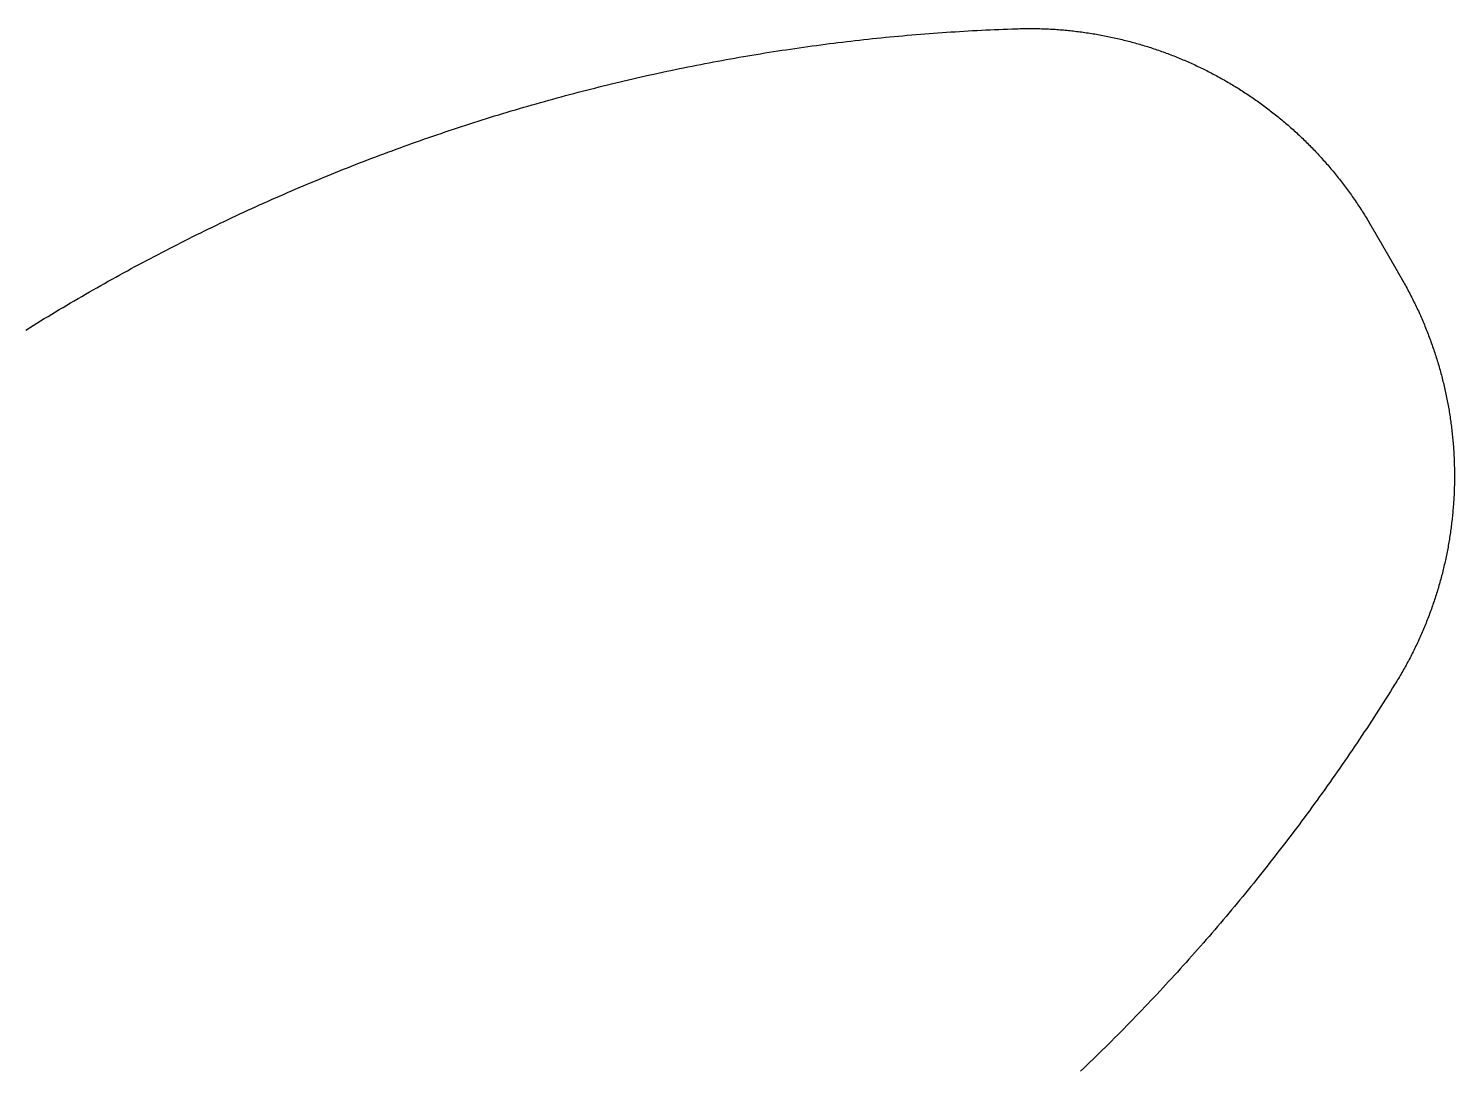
# Model space of a CAD drawing. Header units: millimetres. Extents: x 0 to 300, y 0 to 160.
# Drawn here: x 189.491 to 192.383, y 127.943 to 130.053 of the extents above; entities that cross this region are included whole.
import ezdxf

# ---------------------------------------------------------------- set-up
doc = ezdxf.new("R2010")
doc.units = ezdxf.units.MM
doc.header["$MEASUREMENT"] = 0
doc.layers.add('Layer 1', color=1, linetype='Continuous', true_color=0xff0000)

msp = doc.modelspace()

# ---------------------------------------------------------------- linework, layer by layer
at = {"layer": 'Layer 1'}
msp.add_lwpolyline([(189.4853, 129.4414), (189.4928, 129.4461), (189.5003, 129.4508), (189.5079, 129.4554), (189.5154, 129.46), (189.523, 129.4646), (189.5305, 129.4692), (189.5381, 129.4738), (189.5457, 129.4784), (189.5533, 129.4829), (189.5609, 129.4874), (189.5685, 129.492), (189.5761, 129.4965), (189.5837, 129.5009), (189.5914, 129.5054), (189.599, 129.5098), (189.6066, 129.5143), (189.6143, 129.5187), (189.622, 129.523), (189.6297, 129.5274), (189.6373, 129.5318), (189.645, 129.5361), (189.6528, 129.5404), (189.6605, 129.5447), (189.6682, 129.549), (189.6759, 129.5533), (189.6837, 129.5575), (189.6914, 129.5618), (189.6992, 129.566), (189.7069, 129.5702), (189.7147, 129.5744), (189.7225, 129.5785), (189.7303, 129.5827), (189.7381, 129.5868), (189.7459, 129.5909), (189.7537, 129.595), (189.7615, 129.5991), (189.7693, 129.6032), (189.7772, 129.6072), (189.785, 129.6112), (189.7929, 129.6152), (189.8007, 129.6192), (189.8086, 129.6232), (189.8165, 129.6271), (189.8244, 129.6311), (189.8323, 129.635), (189.8402, 129.6389), (189.8481, 129.6428), (189.856, 129.6467), (189.8639, 129.6505), (189.8719, 129.6543), (189.8798, 129.6582), (189.8878, 129.662), (189.8957, 129.6657), (189.9037, 129.6695), (189.9117, 129.6732), (189.9196, 129.677), (189.9276, 129.6807), (189.9356, 129.6844), (189.9436, 129.688), (189.9516, 129.6917), (189.9596, 129.6953), (189.9677, 129.699), (189.9757, 129.7026), (189.9837, 129.7061), (189.9918, 129.7097), (189.9998, 129.7133), (190.0079, 129.7168), (190.016, 129.7203), (190.0241, 129.7238), (190.0321, 129.7273), (190.0402, 129.7307), (190.0483, 129.7342), (190.0564, 129.7376), (190.0645, 129.741), (190.0727, 129.7444), (190.0808, 129.7478), (190.0889, 129.7511), (190.0971, 129.7545), (190.1052, 129.7578), (190.1134, 129.7611), (190.1215, 129.7644), (190.1297, 129.7676), (190.1379, 129.7709), (190.146, 129.7741), (190.1542, 129.7773), (190.1624, 129.7805), (190.1706, 129.7837), (190.1788, 129.7869), (190.187, 129.79), (190.1953, 129.7931), (190.2035, 129.7962), (190.2117, 129.7993), (190.22, 129.8024), (190.2282, 129.8054), (190.2365, 129.8085), (190.2447, 129.8115), (190.253, 129.8145), (190.2613, 129.8174), (190.2695, 129.8204), (190.2778, 129.8233), (190.2861, 129.8263), (190.2944, 129.8292), (190.3027, 129.8321), (190.311, 129.8349), (190.3193, 129.8378), (190.3277, 129.8406), (190.336, 129.8434), (190.3443, 129.8462), (190.3527, 129.849), (190.361, 129.8518), (190.3694, 129.8545), (190.3777, 129.8572), (190.3861, 129.8599), (190.3944, 129.8626), (190.4028, 129.8653), (190.4112, 129.8679), (190.4196, 129.8706), (190.428, 129.8732), (190.4364, 129.8758), (190.4448, 129.8784), (190.4532, 129.8809), (190.4616, 129.8835), (190.47, 129.886), (190.4785, 129.8885), (190.4869, 129.891), (190.4953, 129.8935), (190.5038, 129.8959), (190.5122, 129.8983), (190.5207, 129.9008), (190.5291, 129.9032), (190.5376, 129.9055), (190.5461, 129.9079), (190.5545, 129.9102), (190.563, 129.9126), (190.5715, 129.9149), (190.58, 129.9171), (190.5885, 129.9194), (190.597, 129.9217), (190.6055, 129.9239), (190.614, 129.9261), (190.6225, 129.9283), (190.631, 129.9305), (190.6396, 129.9326), (190.6481, 129.9348), (190.6566, 129.9369), (190.6652, 129.939), (190.6737, 129.9411), (190.6823, 129.9431), (190.6908, 129.9452), (190.6994, 129.9472), (190.708, 129.9492), (190.7165, 129.9512), (190.7251, 129.9532), (190.7337, 129.9551), (190.7423, 129.9571), (190.7509, 129.959), (190.7594, 129.9609), (190.768, 129.9628), (190.7766, 129.9646), (190.7853, 129.9665), (190.7939, 129.9683), (190.8025, 129.9701), (190.8111, 129.9719), (190.8197, 129.9736), (190.8284, 129.9754), (190.837, 129.9771), (190.8456, 129.9788), (190.8543, 129.9805), (190.8629, 129.9822), (190.8716, 129.9839), (190.8802, 129.9855), (190.8889, 129.9871), (190.8975, 129.9887), (190.9062, 129.9903), (190.9149, 129.9918), (190.9235, 129.9934), (190.9322, 129.9949), (190.9409, 129.9964), (190.9496, 129.9979), (190.9583, 129.9994), (190.967, 130.0008), (190.9757, 130.0022), (190.9844, 130.0037), (190.9931, 130.0051), (191.0018, 130.0064), (191.0105, 130.0078), (191.0192, 130.0091), (191.0279, 130.0104), (191.0367, 130.0117), (191.0454, 130.013), (191.0541, 130.0143), (191.0628, 130.0155), (191.0716, 130.0167), (191.0803, 130.0179), (191.0891, 130.0191), (191.0978, 130.0203), (191.1066, 130.0214), (191.1153, 130.0226), (191.1241, 130.0237), (191.1328, 130.0247), (191.1416, 130.0258), (191.1504, 130.0269), (191.1591, 130.0279), (191.1679, 130.0289), (191.1767, 130.0299), (191.1855, 130.0309), (191.1943, 130.0318), (191.203, 130.0328), (191.2118, 130.0337), (191.2206, 130.0346), (191.2294, 130.0355), (191.2382, 130.0363), (191.247, 130.0372), (191.2558, 130.038), (191.2646, 130.0388), (191.2734, 130.0396), (191.2823, 130.0403), (191.2911, 130.0411), (191.2999, 130.0418), (191.3087, 130.0425), (191.3175, 130.0432), (191.3264, 130.0439), (191.3352, 130.0445), (191.344, 130.0452), (191.3529, 130.0458), (191.3617, 130.0464), (191.3705, 130.0469), (191.3794, 130.0475), (191.3882, 130.048), (191.3971, 130.0485), (191.4059, 130.049), (191.4148, 130.0495), (191.4236, 130.05), (191.4325, 130.0504), (191.4413, 130.0508), (191.4502, 130.0512), (191.4591, 130.0516), (191.4679, 130.0519), (191.4768, 130.0523), (191.4857, 130.0526), (191.4945, 130.0529), (191.498, 130.053), (191.5014, 130.0531), (191.5048, 130.0532), (191.5083, 130.0532), (191.5117, 130.0533), (191.5151, 130.0533), (191.5185, 130.0533), (191.522, 130.0533), (191.5254, 130.0533), (191.5288, 130.0533), (191.5322, 130.0533), (191.5356, 130.0532), (191.539, 130.0531), (191.5424, 130.0531), (191.5459, 130.053), (191.5493, 130.0528), (191.5527, 130.0527), (191.5561, 130.0526), (191.5595, 130.0524), (191.5629, 130.0523), (191.5663, 130.0521), (191.5696, 130.0519), (191.573, 130.0517), (191.5764, 130.0514), (191.5798, 130.0512), (191.5832, 130.0509), (191.5866, 130.0507), (191.5899, 130.0504), (191.5933, 130.0501), (191.5967, 130.0498), (191.6, 130.0494), (191.6034, 130.0491), (191.6068, 130.0487), (191.6101, 130.0484), (191.6135, 130.048), (191.6168, 130.0476), (191.6202, 130.0472), (191.6235, 130.0467), (191.6269, 130.0463), (191.6302, 130.0459), (191.6336, 130.0454), (191.6369, 130.0449), (191.6402, 130.0444), (191.6435, 130.0439), (191.6469, 130.0434), (191.6502, 130.0428), (191.6535, 130.0423), (191.6568, 130.0417), (191.6601, 130.0411), (191.6634, 130.0406), (191.6667, 130.0399), (191.67, 130.0393), (191.6733, 130.0387), (191.6766, 130.038), (191.6799, 130.0374), (191.6832, 130.0367), (191.6865, 130.036), (191.6897, 130.0353), (191.693, 130.0346), (191.6963, 130.0339), (191.6995, 130.0331), (191.7028, 130.0324), (191.7061, 130.0316), (191.7093, 130.0308), (191.7126, 130.03), (191.7158, 130.0292), (191.719, 130.0284), (191.7223, 130.0276), (191.7255, 130.0267), (191.7287, 130.0259), (191.732, 130.025), (191.7352, 130.0241), (191.7384, 130.0232), (191.7416, 130.0223), (191.7448, 130.0214), (191.748, 130.0204), (191.7512, 130.0195), (191.7544, 130.0185), (191.7576, 130.0175), (191.7607, 130.0165), (191.7639, 130.0155), (191.7671, 130.0145), (191.7703, 130.0135), (191.7734, 130.0124), (191.7766, 130.0114), (191.7797, 130.0103), (191.7829, 130.0092), (191.786, 130.0081), (191.7892, 130.007), (191.7923, 130.0059), (191.7954, 130.0047), (191.7985, 130.0036), (191.8016, 130.0024), (191.8048, 130.0012), (191.8079, 130.0001), (191.811, 129.9989), (191.8141, 129.9976), (191.8171, 129.9964), (191.8202, 129.9952), (191.8233, 129.9939), (191.8264, 129.9927), (191.8294, 129.9914), (191.8325, 129.9901), (191.8356, 129.9888), (191.8386, 129.9875), (191.8417, 129.9862), (191.8447, 129.9848), (191.8477, 129.9835), (191.8508, 129.9821), (191.8538, 129.9807), (191.8568, 129.9793), (191.8598, 129.9779), (191.8628, 129.9765), (191.8658, 129.9751), (191.8688, 129.9737), (191.8718, 129.9722), (191.8747, 129.9707), (191.8777, 129.9693), (191.8807, 129.9678), (191.8836, 129.9663), (191.8866, 129.9648), (191.8895, 129.9632), (191.8925, 129.9617), (191.8954, 129.9602), (191.8983, 129.9586), (191.9013, 129.957), (191.9042, 129.9554), (191.9071, 129.9539), (191.91, 129.9522), (191.9129, 129.9506), (191.9158, 129.949), (191.9187, 129.9473), (191.9215, 129.9457), (191.9244, 129.944), (191.9273, 129.9423), (191.9301, 129.9407), (191.933, 129.9389), (191.9358, 129.9372), (191.9386, 129.9355), (191.9415, 129.9338), (191.9443, 129.932), (191.9471, 129.9303), (191.9499, 129.9285), (191.9527, 129.9267), (191.9555, 129.9249), (191.9583, 129.9231), (191.961, 129.9213), (191.9638, 129.9194), (191.9666, 129.9176), (191.9693, 129.9157), (191.9721, 129.9139), (191.9748, 129.912), (191.9775, 129.9101), (191.9803, 129.9082), (191.983, 129.9063), (191.9857, 129.9044), (191.9884, 129.9024), (191.9911, 129.9005), (191.9938, 129.8985), (191.9964, 129.8965), (191.9991, 129.8946), (192.0018, 129.8926), (192.0044, 129.8906), (192.0071, 129.8885), (192.0097, 129.8865), (192.0123, 129.8845), (192.0149, 129.8824), (192.0176, 129.8804), (192.0202, 129.8783), (192.0228, 129.8762), (192.0254, 129.8741), (192.0279, 129.872), (192.0305, 129.8699), (192.0331, 129.8678), (192.0356, 129.8656), (192.0382, 129.8635), (192.0407, 129.8613), (192.0432, 129.8592), (192.0458, 129.857), (192.0483, 129.8548), (192.0508, 129.8526), (192.0533, 129.8504), (192.0558, 129.8481), (192.0582, 129.8459), (192.0607, 129.8436), (192.0632, 129.8414), (192.0656, 129.8391), (192.0681, 129.8368), (192.0705, 129.8346), (192.0729, 129.8322), (192.0753, 129.8299), (192.0777, 129.8276), (192.0801, 129.8253), (192.0825, 129.8229), (192.0849, 129.8206), (192.0873, 129.8182), (192.0896, 129.8158), (192.092, 129.8135), (192.0943, 129.8111), (192.0966, 129.8087), (192.099, 129.8062), (192.1013, 129.8038), (192.1036, 129.8014), (192.1059, 129.7989), (192.1082, 129.7965), (192.1104, 129.794), (192.1127, 129.7915), (192.115, 129.789), (192.1172, 129.7865), (192.1194, 129.784), (192.1217, 129.7815), (192.1239, 129.779), (192.1261, 129.7764), (192.1283, 129.7739), (192.1305, 129.7713), (192.1327, 129.7687), (192.1348, 129.7661), (192.137, 129.7636), (192.1391, 129.761), (192.1413, 129.7583), (192.1434, 129.7557), (192.1455, 129.7531), (192.1476, 129.7504), (192.1497, 129.7478), (192.1518, 129.7451), (192.1539, 129.7425), (192.1559, 129.7398), (192.158, 129.7371), (192.16, 129.7344), (192.1621, 129.7317), (192.1641, 129.7289), (192.1661, 129.7262), (192.1681, 129.7235), (192.1701, 129.7207), (192.1721, 129.718), (192.174, 129.7152), (192.176, 129.7124), (192.1779, 129.7096), (192.1799, 129.7068), (192.1818, 129.704), (192.1837, 129.7012), (192.1856, 129.6984), (192.1875, 129.6955), (192.1894, 129.6927), (192.1913, 129.6898), (192.1931, 129.687), (192.195, 129.6841), (192.1968, 129.6812), (192.1986, 129.6783), (192.2005, 129.6754), (192.2023, 129.6725), (192.2041, 129.6696), (192.2058, 129.6666), (192.2076, 129.6637), (192.2094, 129.6607), (192.2111, 129.6578), (192.2114, 129.6573), (192.2116, 129.6569), (192.2119, 129.6564), (192.2122, 129.656), (192.2124, 129.6555), (192.2127, 129.655), (192.213, 129.6546), (192.2132, 129.6541), (192.2135, 129.6537), (192.2138, 129.6532), (192.214, 129.6528), (192.2143, 129.6523), (192.2146, 129.6519), (192.2148, 129.6514), (192.2151, 129.651), (192.2154, 129.6505), (192.2156, 129.65), (192.2159, 129.6496), (192.2162, 129.6491), (192.2164, 129.6487), (192.2167, 129.6482), (192.217, 129.6478), (192.2172, 129.6473), (192.2175, 129.6469), (192.2177, 129.6464), (192.218, 129.6459), (192.2183, 129.6455), (192.2185, 129.645), (192.2188, 129.6446), (192.2191, 129.6441), (192.2193, 129.6437), (192.2196, 129.6432), (192.2199, 129.6428), (192.2201, 129.6423), (192.2204, 129.6418), (192.2207, 129.6414), (192.2209, 129.6409), (192.2212, 129.6405), (192.2215, 129.64), (192.2217, 129.6396), (192.222, 129.6391), (192.2223, 129.6387), (192.2225, 129.6382), (192.2228, 129.6377), (192.2231, 129.6373), (192.2233, 129.6368), (192.2236, 129.6364), (192.2239, 129.6359), (192.2241, 129.6355), (192.2244, 129.635), (192.2247, 129.6346), (192.2249, 129.6341), (192.2252, 129.6336), (192.2254, 129.6332), (192.2257, 129.6327), (192.226, 129.6323), (192.2262, 129.6318), (192.2265, 129.6314), (192.2268, 129.6309), (192.227, 129.6305), (192.2273, 129.63), (192.2276, 129.6295), (192.2278, 129.6291), (192.2281, 129.6286), (192.2284, 129.6282), (192.2286, 129.6277), (192.2289, 129.6273), (192.2292, 129.6268), (192.2294, 129.6264), (192.2297, 129.6259), (192.23, 129.6254), (192.2302, 129.625), (192.2305, 129.6245), (192.2307, 129.6241), (192.231, 129.6236), (192.2313, 129.6232), (192.2315, 129.6227), (192.2318, 129.6223), (192.2321, 129.6218), (192.2323, 129.6213), (192.2326, 129.6209), (192.2329, 129.6204), (192.2331, 129.62), (192.2334, 129.6195), (192.2337, 129.6191), (192.2339, 129.6186), (192.2342, 129.6182), (192.2345, 129.6177), (192.2347, 129.6172), (192.235, 129.6168), (192.2352, 129.6163), (192.2355, 129.6159), (192.2358, 129.6154), (192.236, 129.615), (192.2363, 129.6145), (192.2366, 129.614), (192.2368, 129.6136), (192.2371, 129.6131), (192.2374, 129.6127), (192.2376, 129.6122), (192.2379, 129.6118), (192.2382, 129.6113), (192.2384, 129.6109), (192.2387, 129.6104), (192.239, 129.6099), (192.2392, 129.6095), (192.2395, 129.609), (192.2397, 129.6086), (192.24, 129.6081), (192.2403, 129.6077), (192.2405, 129.6072), (192.2408, 129.6067), (192.2411, 129.6063), (192.2413, 129.6058), (192.2416, 129.6054), (192.2419, 129.6049), (192.2421, 129.6045), (192.2424, 129.604), (192.2427, 129.6036), (192.2429, 129.6031), (192.2432, 129.6026), (192.2434, 129.6022), (192.2437, 129.6017), (192.244, 129.6013), (192.2442, 129.6008), (192.2445, 129.6004), (192.2448, 129.5999), (192.245, 129.5994), (192.2453, 129.599), (192.2456, 129.5985), (192.2458, 129.5981), (192.2461, 129.5976), (192.2463, 129.5972), (192.2466, 129.5967), (192.2469, 129.5962), (192.2471, 129.5958), (192.2474, 129.5953), (192.2477, 129.5949), (192.2479, 129.5944), (192.2482, 129.594), (192.2485, 129.5935), (192.2487, 129.593), (192.249, 129.5926), (192.2492, 129.5921), (192.2495, 129.5917), (192.2498, 129.5912), (192.25, 129.5908), (192.2503, 129.5903), (192.2506, 129.5899), (192.2508, 129.5894), (192.2511, 129.5889), (192.2514, 129.5885), (192.2516, 129.588), (192.2519, 129.5876), (192.2521, 129.5871), (192.2524, 129.5867), (192.2527, 129.5862), (192.2529, 129.5857), (192.2532, 129.5853), (192.2535, 129.5848), (192.2537, 129.5844), (192.254, 129.5839), (192.2543, 129.5835), (192.2545, 129.583), (192.2548, 129.5825), (192.255, 129.5821), (192.2553, 129.5816), (192.2556, 129.5812), (192.2558, 129.5807), (192.2561, 129.5803), (192.2564, 129.5798), (192.2566, 129.5793), (192.2569, 129.5789), (192.2571, 129.5784), (192.2574, 129.578), (192.2577, 129.5775), (192.2579, 129.5771), (192.2582, 129.5766), (192.2585, 129.5761), (192.2587, 129.5757), (192.259, 129.5752), (192.2592, 129.5748), (192.2595, 129.5743), (192.2598, 129.5739), (192.26, 129.5734), (192.2603, 129.5729), (192.2606, 129.5725), (192.2608, 129.572), (192.2611, 129.5716), (192.2614, 129.5711), (192.2616, 129.5707), (192.2619, 129.5702), (192.2621, 129.5697), (192.2624, 129.5693), (192.2627, 129.5688), (192.2629, 129.5684), (192.2632, 129.5679), (192.2635, 129.5674), (192.2637, 129.567), (192.264, 129.5665), (192.2642, 129.5661), (192.2645, 129.5656), (192.2648, 129.5652), (192.265, 129.5647), (192.2653, 129.5642), (192.2655, 129.5638), (192.2658, 129.5633), (192.2661, 129.5629), (192.2663, 129.5624), (192.2666, 129.562), (192.2669, 129.5615), (192.2671, 129.561), (192.2674, 129.5606), (192.2676, 129.5601), (192.2679, 129.5597), (192.2682, 129.5592), (192.2684, 129.5588), (192.2687, 129.5583), (192.269, 129.5578), (192.2692, 129.5574), (192.2695, 129.5569), (192.2697, 129.5565), (192.27, 129.556), (192.2703, 129.5555), (192.2705, 129.5551), (192.2708, 129.5546), (192.2711, 129.5542), (192.2713, 129.5537), (192.2716, 129.5533), (192.2718, 129.5528), (192.2721, 129.5523), (192.2724, 129.5519), (192.2726, 129.5514), (192.2729, 129.551), (192.2731, 129.5505), (192.2734, 129.5501), (192.2737, 129.5496), (192.2739, 129.5491), (192.2742, 129.5487), (192.2745, 129.5482), (192.2747, 129.5478), (192.275, 129.5473), (192.2752, 129.5468), (192.2755, 129.5464), (192.2758, 129.5459), (192.276, 129.5455), (192.2763, 129.545), (192.2765, 129.5446), (192.2768, 129.5441), (192.2771, 129.5436), (192.2773, 129.5432), (192.2776, 129.5427), (192.2778, 129.5423), (192.2781, 129.5418), (192.2784, 129.5414), (192.2786, 129.5409), (192.2803, 129.5379), (192.282, 129.5349), (192.2837, 129.5319), (192.2853, 129.5289), (192.287, 129.5259), (192.2886, 129.5229), (192.2902, 129.5198), (192.2918, 129.5168), (192.2934, 129.5138), (192.2949, 129.5107), (192.2965, 129.5077), (192.298, 129.5047), (192.2996, 129.5016), (192.3011, 129.4985), (192.3026, 129.4955), (192.3041, 129.4924), (192.3055, 129.4893), (192.307, 129.4863), (192.3084, 129.4832), (192.3099, 129.4801), (192.3113, 129.477), (192.3127, 129.4739), (192.3141, 129.4708), (192.3154, 129.4677), (192.3168, 129.4646), (192.3181, 129.4615), (192.3195, 129.4584), (192.3208, 129.4553), (192.3221, 129.4521), (192.3234, 129.449), (192.3247, 129.4459), (192.3259, 129.4427), (192.3272, 129.4396), (192.3284, 129.4364), (192.3296, 129.4333), (192.3308, 129.4301), (192.332, 129.427), (192.3332, 129.4238), (192.3344, 129.4207), (192.3355, 129.4175), (192.3367, 129.4143), (192.3378, 129.4111), (192.3389, 129.408), (192.34, 129.4048), (192.3411, 129.4016), (192.3422, 129.3984), (192.3432, 129.3952), (192.3443, 129.392), (192.3453, 129.3888), (192.3463, 129.3856), (192.3473, 129.3824), (192.3483, 129.3792), (192.3493, 129.376), (192.3502, 129.3728), (192.3512, 129.3696), (192.3521, 129.3664), (192.353, 129.3631), (192.3539, 129.3599), (192.3548, 129.3567), (192.3557, 129.3534), (192.3566, 129.3502), (192.3574, 129.347), (192.3583, 129.3437), (192.3591, 129.3405), (192.3599, 129.3372), (192.3607, 129.334), (192.3615, 129.3308), (192.3622, 129.3275), (192.363, 129.3242), (192.3637, 129.321), (192.3645, 129.3177), (192.3652, 129.3145), (192.3659, 129.3112), (192.3665, 129.3079), (192.3672, 129.3047), (192.3679, 129.3014), (192.3685, 129.2981), (192.3691, 129.2949), (192.3698, 129.2916), (192.3704, 129.2883), (192.3709, 129.285), (192.3715, 129.2817), (192.3721, 129.2785), (192.3726, 129.2752), (192.3732, 129.2719), (192.3737, 129.2686), (192.3742, 129.2653), (192.3747, 129.262), (192.3752, 129.2587), (192.3756, 129.2554), (192.3761, 129.2521), (192.3765, 129.2488), (192.3769, 129.2455), (192.3773, 129.2422), (192.3777, 129.2389), (192.3781, 129.2356), (192.3785, 129.2323), (192.3788, 129.229), (192.3792, 129.2257), (192.3795, 129.2224), (192.3798, 129.2191), (192.3801, 129.2158), (192.3804, 129.2125), (192.3807, 129.2092), (192.3809, 129.2059), (192.3812, 129.2026), (192.3814, 129.1992), (192.3816, 129.1959), (192.3818, 129.1926), (192.382, 129.1893), (192.3822, 129.186), (192.3823, 129.1827), (192.3825, 129.1794), (192.3826, 129.176), (192.3827, 129.1727), (192.3829, 129.1694), (192.3829, 129.1661), (192.383, 129.1628), (192.3831, 129.1595), (192.3831, 129.1561), (192.3832, 129.1528), (192.3832, 129.1495), (192.3832, 129.1462), (192.3832, 129.1429), (192.3832, 129.1396), (192.3832, 129.1362), (192.3831, 129.1329), (192.3831, 129.1296), (192.383, 129.1263), (192.3829, 129.123), (192.3828, 129.1197), (192.3827, 129.1163), (192.3826, 129.113), (192.3824, 129.1097), (192.3823, 129.1064), (192.3821, 129.1031), (192.3819, 129.0998), (192.3817, 129.0965), (192.3815, 129.0931), (192.3813, 129.0898), (192.381, 129.0865), (192.3808, 129.0832), (192.3805, 129.0799), (192.3802, 129.0766), (192.38, 129.0733), (192.3797, 129.07), (192.3793, 129.0667), (192.379, 129.0634), (192.3787, 129.0601), (192.3783, 129.0568), (192.3779, 129.0535), (192.3775, 129.0502), (192.3771, 129.0469), (192.3767, 129.0436), (192.3763, 129.0403), (192.3758, 129.037), (192.3754, 129.0337), (192.3749, 129.0304), (192.3744, 129.0271), (192.3739, 129.0239), (192.3734, 129.0206), (192.3729, 129.0173), (192.3724, 129.014), (192.3718, 129.0107), (192.3712, 129.0074), (192.3707, 129.0042), (192.3701, 129.0009), (192.3695, 128.9976), (192.3688, 128.9944), (192.3682, 128.9911), (192.3676, 128.9878), (192.3669, 128.9846), (192.3662, 128.9813), (192.3655, 128.978), (192.3648, 128.9748), (192.3641, 128.9715), (192.3634, 128.9683), (192.3626, 128.965), (192.3619, 128.9618), (192.3611, 128.9585), (192.3603, 128.9553), (192.3595, 128.9521), (192.3587, 128.9488), (192.3579, 128.9456), (192.357, 128.9424), (192.3562, 128.9391), (192.3553, 128.9359), (192.3544, 128.9327), (192.3535, 128.9295), (192.3526, 128.9263), (192.3517, 128.923), (192.3508, 128.9198), (192.3498, 128.9166), (192.3489, 128.9134), (192.3479, 128.9102), (192.3469, 128.907), (192.3459, 128.9038), (192.3449, 128.9006), (192.3439, 128.8974), (192.3428, 128.8943), (192.3417, 128.8911), (192.3407, 128.8879), (192.3396, 128.8847), (192.3385, 128.8816), (192.3374, 128.8784), (192.3363, 128.8752), (192.3351, 128.8721), (192.334, 128.8689), (192.3328, 128.8658), (192.3316, 128.8626), (192.3304, 128.8595), (192.3292, 128.8563), (192.328, 128.8532), (192.3267, 128.8501), (192.3255, 128.8469), (192.3242, 128.8438), (192.323, 128.8407), (192.3217, 128.8376), (192.3204, 128.8345), (192.319, 128.8314), (192.3177, 128.8283), (192.3164, 128.8252), (192.315, 128.8221), (192.3136, 128.819), (192.3122, 128.8159), (192.3108, 128.8128), (192.3094, 128.8097), (192.308, 128.8067), (192.3066, 128.8036), (192.3051, 128.8005), (192.3036, 128.7975), (192.3022, 128.7944), (192.3007, 128.7914), (192.2992, 128.7884), (192.2976, 128.7853), (192.2961, 128.7823), (192.2945, 128.7793), (192.293, 128.7762), (192.2914, 128.7732), (192.2898, 128.7702), (192.2882, 128.7672), (192.2866, 128.7642), (192.285, 128.7612), (192.2833, 128.7582), (192.2817, 128.7552), (192.28, 128.7523), (192.2783, 128.7493), (192.2766, 128.7463), (192.2749, 128.7433), (192.2732, 128.7404), (192.2714, 128.7374), (192.2697, 128.7345), (192.2679, 128.7316), (192.2661, 128.7286), (192.2643, 128.7257), (192.2625, 128.7228), (192.2578, 128.7152), (192.2531, 128.7077), (192.2484, 128.7002), (192.2436, 128.6927), (192.2389, 128.6852), (192.2341, 128.6778), (192.2293, 128.6703), (192.2245, 128.6628), (192.2197, 128.6554), (192.2148, 128.648), (192.21, 128.6406), (192.2051, 128.6332), (192.2002, 128.6258), (192.1953, 128.6184), (192.1904, 128.611), (192.1855, 128.6037), (192.1805, 128.5963), (192.1756, 128.589), (192.1706, 128.5817), (192.1656, 128.5743), (192.1606, 128.567), (192.1556, 128.5598), (192.1505, 128.5525), (192.1455, 128.5452), (192.1404, 128.538), (192.1353, 128.5307), (192.1302, 128.5235), (192.1251, 128.5163), (192.12, 128.5091), (192.1149, 128.5019), (192.1097, 128.4947), (192.1045, 128.4876), (192.0993, 128.4804), (192.0941, 128.4733), (192.0889, 128.4661), (192.0837, 128.459), (192.0784, 128.4519), (192.0732, 128.4448), (192.0679, 128.4377), (192.0626, 128.4307), (192.0573, 128.4236), (192.052, 128.4166), (192.0466, 128.4095), (192.0413, 128.4025), (192.0359, 128.3955), (192.0305, 128.3885), (192.0251, 128.3816), (192.0197, 128.3746), (192.0143, 128.3676), (192.0088, 128.3607), (192.0034, 128.3538), (191.9979, 128.3468), (191.9924, 128.3399), (191.9869, 128.333), (191.9814, 128.3262), (191.9759, 128.3193), (191.9703, 128.3124), (191.9648, 128.3056), (191.9592, 128.2988), (191.9536, 128.2919), (191.948, 128.2851), (191.9424, 128.2783), (191.9368, 128.2716), (191.9311, 128.2648), (191.9255, 128.258), (191.9198, 128.2513), (191.9141, 128.2446), (191.9084, 128.2379), (191.9027, 128.2312), (191.897, 128.2245), (191.8912, 128.2178), (191.8854, 128.2111), (191.8797, 128.2045), (191.8739, 128.1978), (191.8681, 128.1912), (191.8623, 128.1846), (191.8564, 128.178), (191.8506, 128.1714), (191.8447, 128.1648), (191.8389, 128.1583), (191.833, 128.1517), (191.8271, 128.1452), (191.8212, 128.1387), (191.8153, 128.1322), (191.8093, 128.1257), (191.8034, 128.1192), (191.7974, 128.1127), (191.7914, 128.1063), (191.7854, 128.0999), (191.7794, 128.0934), (191.7734, 128.087), (191.7673, 128.0806), (191.7613, 128.0742), (191.7552, 128.0679), (191.7492, 128.0615), (191.7431, 128.0552), (191.737, 128.0488), (191.7308, 128.0425), (191.7247, 128.0362), (191.7186, 128.0299), (191.7124, 128.0236), (191.7062, 128.0174), (191.7001, 128.0111), (191.6939, 128.0049), (191.6876, 127.9986), (191.6814, 127.9924), (191.6752, 127.9862), (191.6689, 127.9801), (191.6627, 127.9739), (191.6564, 127.9677), (191.6501, 127.9616), (191.6438, 127.9555), (191.6375, 127.9494), (191.6311, 127.9433), (191.6248, 127.9372)], dxfattribs=at)

doc.saveas('drawing.dxf')
